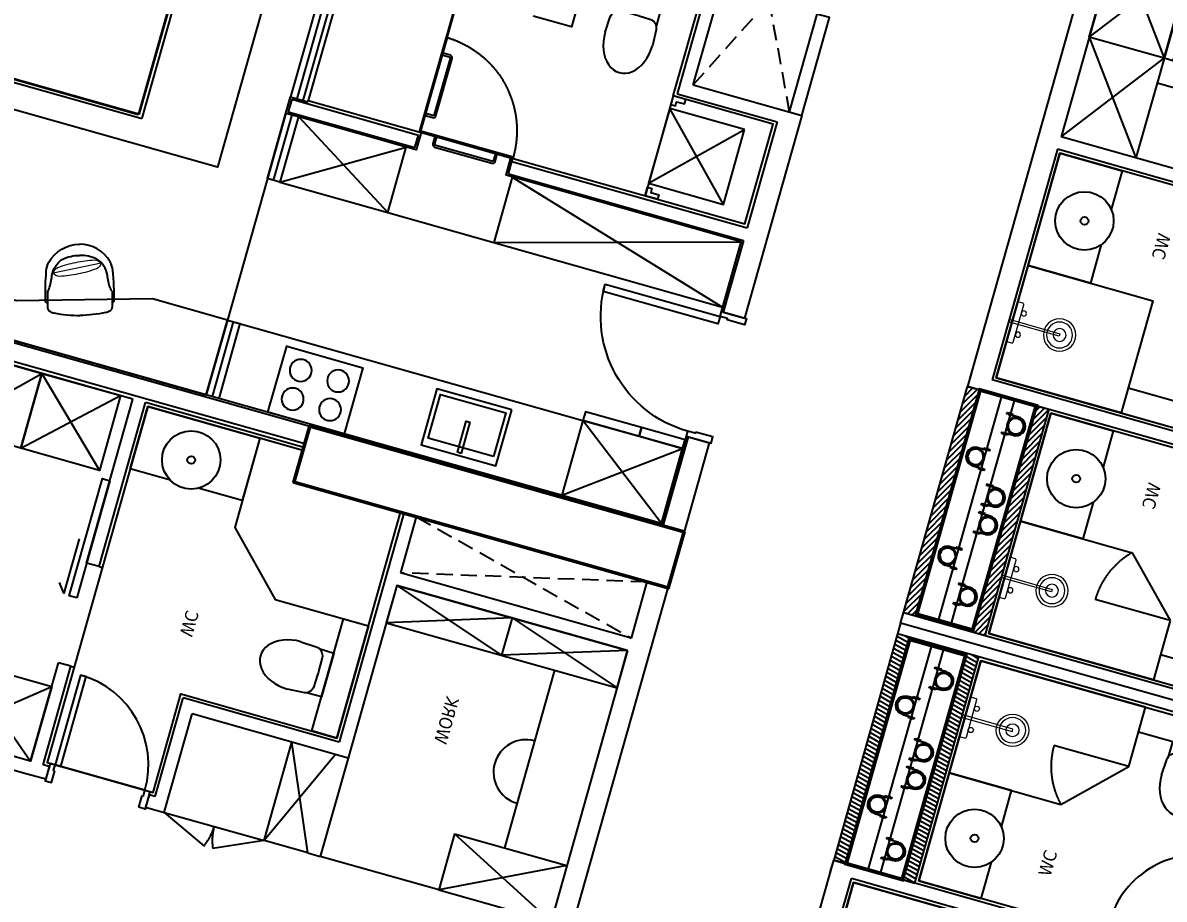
# Model space of a CAD drawing. Header units: millimetres. Extents: x -361706341 to 361216459, y -284152911 to 284385905.
# Drawn here: x -49639 to -40833, y 106977 to 113742 of the extents above; entities that cross this region are included whole.
import ezdxf

# ---------------------------------------------------------------- set-up
doc = ezdxf.new("R2010")
doc.units = ezdxf.units.MM
doc.header["$LTSCALE"] = 100
doc.header["$MEASUREMENT"] = 0
doc.set_wipeout_variables(frame=1)
for name, pattern in [('ACAD_ISO03W100', [30, 12, -18]), ('HIDDEN', [0.375, 0.25, -0.125]), ('SKYVILLA 3-F2$0$17-23F MEA_1BR (Type-2)$0$DOTX2', [12.7, 0, -12.7])]:
    doc.linetypes.add(name, pattern=pattern)
for name, color, linetype in [('1-CAPLANH', 4, 'Continuous'), ('1-Chu thich', 4, 'Continuous'), ('1VinaPVC-Text', 9, 'Continuous'), ('A-_FURN----_E-_N', 251, 'Continuous'), ('A-_SANIEQPT_E-_N', 251, 'Continuous'), ('A-ANNO-ROOM', 50, 'Continuous'), ('A-WALL-FNSH', 11, 'Continuous'), ('dien tich thong thuy', 3, 'Continuous'), ('IDEA - dim', 251, 'Continuous'), ('KT-Cua', 36, 'Continuous'), ('KT-Khuat', 9, 'HIDDEN'), ('KT-Net manh', 139, 'Continuous'), ('KT-Tuong', 1, 'Continuous'), ('NDT Cap nuoc', 4, 'Continuous')]:
    doc.layers.add(name, color=color, linetype=linetype)
for name, color, linetype, lineweight in [('A- NOI THAT', 3, 'Continuous', 9), ('A-NoiThat', 39, 'Continuous', 13), ('KT-Net cot', 2, 'Continuous', 50)]:
    doc.layers.add(name, color=color, linetype=linetype, lineweight=lineweight)
doc.styles.add('220126_HDN_HBA typical plan$0$211210_HDN_HBA_TYPICAL PLAN CORE OPT 1$0$HBA-Text', font='GOTHIC.TTF')
doc.styles.add('Tahoma', font='tahoma.ttf')

# ---------------------------------------------------------------- blocks, each defined once
blk = doc.blocks.new('ong thoat xi')
at = {"layer": '1-Chu thich', "color": 40, "linetype": 'ByBlock'}
for p, q in [((-75.4, 61.7), (-75.4, 65.3)), ((-65.8, 66.9), (-73.8, 66.9)), ((-65.7, 60.2), (-73.8, 60.2)), ((-65.8, 67.4), (-65.8, 59.5)), ((-65.5, 68.7), (-61.8, 68.7)), ((-65.5, 66.1), (-61.9, 66.1)), ((-65.5, 60.8), (-61.9, 60.8)), ((-65.5, 58.2), (-61.8, 58.2)), ((-60.7, 70.1), (-61.5, 70.1)), ((-60.7, 70.1), (-61.5, 70.1)), ((-61.5, 70.1), (-61.5, 56.8)), ((-60.7, 56.8), (-61.5, 56.8)), ((-60.7, 70.1), (-60.7, 56.8)), ((-54.9, 70.1), (-54.1, 70.1)), ((-54.9, 70.1), (-54.9, 56.8)), ((-54.9, 70.1), (-54.1, 70.1)), ((-54.9, 56.8), (-54.1, 56.8)), ((-54.1, 70.1), (-54.1, 56.8)), ((-50.1, 68.7), (-53.8, 68.7)), ((-50.1, 58.2), (-53.8, 58.2)), ((-50.1, 66.1), (-53.7, 66.1)), ((-50.1, 60.8), (-53.7, 60.8)), ((-49.8, 67.4), (-49.8, 59.5)), ((-32.7, 66.9), (-49.8, 66.9)), ((-29.1, 60), (-49.8, 60)), ((1.7, 60), (-41.2, 60)), ((-41.2, 57.9), (-41.2, 60)), ((-41.2, 57.9), (-41.2, 60)), ((-41.2, 57.9), (-41.2, 60)), ((1.7, 57.9), (-41.2, 57.9)), ((-32.7, 60), (-32.7, 66.9)), ((-75.4, -61.9), (-75.4, -65.5)), ((-65.7, -60.4), (-73.8, -60.4)), ((-65.8, -67.1), (-73.8, -67.1)), ((-65.8, -67.6), (-65.8, -59.7)), ((-65.5, -58.4), (-61.8, -58.4)), ((-65.5, -61), (-61.9, -61)), ((-65.5, -66.3), (-61.9, -66.3)), ((-65.5, -68.9), (-61.8, -68.9)), ((-60.7, -57), (-61.5, -57)), ((-61.5, -70.3), (-61.5, -57)), ((-60.7, -70.3), (-61.5, -70.3)), ((-60.7, -70.3), (-61.5, -70.3)), ((-60.7, -70.3), (-60.7, -57)), ((-54.9, -70.3), (-54.9, -57)), ((-54.9, -57), (-54.1, -57)), ((-54.9, -70.3), (-54.1, -70.3)), ((-54.9, -70.3), (-54.1, -70.3)), ((-54.1, -70.3), (-54.1, -57)), ((-50.1, -58.4), (-53.8, -58.4)), ((-50.1, -68.9), (-53.8, -68.9)), ((-50.1, -61), (-53.7, -61)), ((-50.1, -66.3), (-53.7, -66.3)), ((-49.8, -67.6), (-49.8, -59.7)), ((-30.9, -60.2), (-49.8, -60.2)), ((-34.5, -67.1), (-49.8, -67.1)), ((1.7, -58.2), (-41.2, -58.2)), ((-41.2, -58.2), (-41.2, -60.2)), ((-41.2, -58.2), (-41.2, -60.2)), ((1.7, -60.2), (-41.2, -60.2)), ((-34.5, -60.2), (-34.5, -67.1))]:
    blk.add_line(p, q, dxfattribs=at)
for centre, major_axis, start_param, end_param in [((-73.8, 65.3), (1.13, 1.13), 0.811456, 2.360542), ((-73.8, 61.7), (1.1, 1.1), 2.356194, 3.926991), ((-63.4, 67.4), (1.7, -1.7), 3.370391, 4.48359), ((-55.8, 63.4), (7.09, -7.09), 3.657341, 4.196641), ((-63.4, 59.5), (1.7, -1.7), 3.370391, 4.48359), ((-63.9, 67.4), (1.7, -1.7), 0.228799, 1.341997), ((-63.9, 67.4), (1.7, -1.7), 0.228799, 1.341997), ((-71.5, 63.4), (7.09, -7.09), 0.515748, 1.055048), ((-71.5, 63.4), (7.09, -7.09), 0.515748, 1.055048), ((-63.9, 59.5), (1.7, -1.7), 0.228799, 1.341997), ((-63.9, 59.5), (1.7, -1.7), 0.228799, 1.341997), ((-51.7, 67.4), (1.7, 1.7), 1.799595, 2.912794), ((-51.7, 67.4), (1.7, -1.7), 3.370391, 4.48359), ((-44.1, 63.4), (7.09, 7.09), 2.086544, 2.625845), ((-44.1, 63.4), (7.09, 7.09), 2.086544, 2.625845), ((-51.7, 59.5), (1.7, 1.7), 1.799595, 2.912794), ((-51.7, 59.5), (1.7, 1.7), 1.799595, 2.912794), ((-52.2, 67.4), (1.7, -1.7), 0.228799, 1.341997), ((-59.8, 63.4), (7.09, 7.09), -1.055048, -0.515748), ((-52.2, 59.5), (1.7, 1.7), -1.341997, -0.228799), ((0, -0.1), (34.1, -34.1), 0.785398, 7.068583), ((0.3, -0.1), (42.5, -42.5), 5.497787, 8.63938), ((0.3, -0.1), (41, -41), 5.497787, 8.63938), ((-73.8, -61.9), (1.1, 1.1), 0.785398, 2.356194), ((-73.8, -65.5), (1.13, 1.13), 2.351847, 3.900932), ((-63.4, -59.7), (1.7, -1.7), 3.370391, 4.48359), ((-55.8, -63.6), (7.09, 7.09), 2.086544, 2.625845), ((-63.4, -67.6), (1.7, 1.7), 1.799595, 2.912794), ((-63.9, -59.7), (1.7, -1.7), 0.228799, 1.341997), ((-63.9, -59.7), (1.7, -1.7), 0.228799, 1.341997), ((-71.5, -63.6), (7.09, -7.09), 0.515748, 1.055048), ((-71.5, -63.6), (7.09, -7.09), 0.515748, 1.055048), ((-63.9, -67.6), (1.7, -1.7), 0.228799, 1.341997), ((-63.9, -67.6), (1.7, -1.7), 0.228799, 1.341997), ((-51.7, -59.7), (1.7, -1.7), 3.370391, 4.48359), ((-51.7, -59.7), (1.7, -1.7), 3.370391, 4.48359), ((-44.1, -63.6), (7.09, 7.09), 2.086544, 2.625845), ((-44.1, -63.6), (7.09, 7.09), 2.086544, 2.625845), ((-51.7, -67.6), (1.7, 1.7), 1.799595, 2.912794), ((-51.7, -67.6), (1.7, 1.7), 1.799595, 2.912794), ((-52.2, -59.7), (1.7, -1.7), 0.228799, 1.341997), ((-59.8, -63.6), (7.09, -7.09), 0.515748, 1.055048), ((-52.2, -67.6), (1.7, -1.7), 0.228799, 1.341997)]:
    blk.add_ellipse(centre, major_axis=major_axis, ratio=1, start_param=start_param, end_param=end_param, dxfattribs=at)
at = {"layer": '1-Chu thich', "color": 40, "lineweight": -3}
blk.add_ellipse((0, 0), major_axis=(38.9, -38.9), ratio=1, start_param=0.785398, end_param=7.068583, dxfattribs=at)
blk = doc.blocks.new('1800x450')
at = {"layer": '1-CAPLANH', "const_width": 30}
blk.add_lwpolyline([(0, -450), (1800, -450), (1800, 0), (0, 0)], close=True, dxfattribs=at)
at = {"layer": '1-CAPLANH'}
blk.add_lwpolyline([(0, -275), (1800, -275), (1800, -175), (0, -175)], close=True, dxfattribs=at)
at = {"layer": 'NDT Cap nuoc', "extrusion": (0.006363, -0.013098, -0.999894), "zscale": -1.231671554252201}
for p, xscale, yscale, rotation in [((-505.6, -107.2, 5.9), 1.231671554252203, 1.231671554252203, 90.26587940456272), ((-1300.2, -107.3, 11), 1.231671554252203, 1.231671554252203, 90.26587940456272), ((-194.7, -340.7, 6.7), 1.231671554252202, 1.231671554252202, 270.3472450279417), ((-767.3, -340.4, 8.9), 1.231671554252202, 1.231671554252202, 270.3472450279417), ((-989.2, -340.8, 11.7), 1.231671554252202, 1.231671554252202, 270.3472450279417), ((-1561.8, -340.5, 13.9), 1.231671554252202, 1.231671554252202, 270.3472450279417)]:
    blk.add_blockref('ong thoat xi', p, dxfattribs=dict(at, xscale=xscale, yscale=yscale, rotation=rotation))
blk = doc.blocks.new('A$C2A980E36')
at = {"ltscale": 0.5}
blk.add_lwpolyline([(-10, 0), (10, 0), (10, 400), (-10, 400)], close=True, dxfattribs=at)
blk.add_lwpolyline([(160, 60), (160, 30, -0.414214), (150, 20), (-150, 20, -0.414214), (-160, 30), (-160, 60, -0.414214), (-150, 70), (150, 70, -0.414214)], format="xyb", close=True, dxfattribs=at)
for centre, radius in [((0, 400), 125), ((0, 400), 100), ((0, 400), 50), ((-85, 90), 20), ((85, 90), 20)]:
    blk.add_circle(centre, radius, dxfattribs=at)
blk = doc.blocks.new('27')
at = {"layer": 'A-_FURN----_E-_N'}
h = blk.add_hatch(dxfattribs=at)
h.set_pattern_fill('ANSI31', color=256, scale=250, angle=105.77878)
h.set_pattern_definition([(150.7787796, (3649379.436, -11035533.24), (-15.25571645, -27.27316659), [])])
h.paths.add_polyline_path([(8615, 0), (6800, 0), (6800, 100), (8615, 100)])
h.paths.add_polyline_path([(8615, 550), (6800, 550), (6800, 650), (8615, 650)])
blk.add_lwpolyline([(8700, 5100), (8700, 0), (8615, 0)])
blk.add_line((6700, 0), (6800, 0), dxfattribs=at)
at = {"layer": 'A-_FURN----_E-_N', "linetype": 'Continuous'}
for points in [[(3500, 770), (3500, 840), (3950, 840), (3950, 770)], [(3150, 170), (3150, 770), (3950, 770), (3950, 170)]]:
    blk.add_lwpolyline(points, close=True, dxfattribs=at)
at = {"layer": 'A-_FURN----_E-_N'}
for points in [[(8615, 550), (6800, 550), (6800, 650), (8615, 650)], [(8615, 0), (6800, 0), (6800, 100), (8615, 100)]]:
    blk.add_lwpolyline(points, close=True, dxfattribs=at)
at = {"layer": 'IDEA - dim'}
for p, q in [((4150, 2320), (4150, 770)), ((7690, 1570.7), (8114.3, 1995)), ((3150, 770), (4150, 770)), ((4150, 770), (4750, 770))]:
    blk.add_line(p, q, dxfattribs=at)
for points in [[(6875, 2895), (6825, 2895), (6825, 675), (8590, 675), (8590, 2895), (7675, 2895)], [(8114.3, 1995), (8590, 1995), (8590, 675), (7690, 675), (7690, 1570.7)], [(7398.9, 1175), (7690, 1175), (7690, 675), (6825, 675), (6825, 1175), (7116.1, 1175)], [(5466.4, 695), (5775, 695), (5775, 195), (4875, 195), (4875, 695), (5183.6, 695)]]:
    blk.add_lwpolyline(points, dxfattribs=at)
for points in [[(8590, 1995), (8590, 2895), (8390, 2895), (8390, 1995)], [(4875, 195), (6675, 195), (6675, 2095), (4875, 2095)], [(6675, 1195), (6675, 2095), (6475, 2095), (6475, 1195)], [(6675, 195), (5775, 195), (5775, 1195), (6675, 1195), (6675, 195)]]:
    blk.add_lwpolyline(points, close=True, dxfattribs=at)
for centre, radius in [((7257.5, 1000), 225), ((7257.5, 1000), 30), ((5325, 520), 225), ((5325, 520), 30)]:
    blk.add_circle(centre, radius, dxfattribs=at)
at = {"layer": 'KT-Net manh', "linetype": 'ACAD_ISO03W100', "ltscale": 4}
for p, q in [((8114.3, 1995), (8114.3, 1395)), ((3150, 170), (3950, 770)), ((3950, 170), (3150, 770)), ((3950, 170), (4750, 770)), ((4750, 170), (3950, 770))]:
    blk.add_line(p, q, dxfattribs=at)
blk.add_arc((8114.3, 1995), 600, 225, 270, dxfattribs=at)
at = {"layer": 'KT-Tuong'}
for p, q in [((4750, 3020), (4750, 170)), ((6800, 2920), (6800, 0)), ((8615, 2920), (8615, 0)), ((4850, 2120), (4850, 170)), ((6700, 2120), (6700, 170)), ((3000, 170), (4750, 170)), ((4850, 170), (6700, 170)), ((3000, 0), (6800, 0))]:
    blk.add_line(p, q, dxfattribs=at)
at = {"layer": '1-CAPLANH', "extrusion": (0, 0, -1), "zscale": -0.9999999999999998, "rotation": 179.9999999999999}
blk.add_blockref('1800x450', (-6800, 100), dxfattribs=at)
at = {"layer": 'A-NoiThat', "extrusion": (0, 0, -1), "zscale": -0.9999999999999998, "rotation": 359.9999999999999}
for p in [(-8140, 655), (-6225, 175)]:
    blk.add_blockref('A$C2A980E36', p, dxfattribs=at)
at = {"layer": '1VinaPVC-Text', "style": 'Tahoma', "text_generation_flag": 4}
for p in [(7127.1, 1645), (5253.6, 1194.2)]:
    blk.add_text('WC', height=100, dxfattribs=at).set_placement(p)
blk = doc.blocks.new('220126_HDN_HBA typical plan$0$210902_YS plan 330pm ver13$0$TOTO-WC-CW822J')
at = {"color": 0}
blk.add_lwpolyline([(-177.2, -119.2), (-175, 0), (175, 0), (177.2, -119.2)], dxfattribs=at)
blk.add_lwpolyline([(-190, -270), (-183.4, -144.5, -0.39087), (-115.4, -78.2), (-27.8, -75.8, -0.013886), (27.8, -75.8), (115.4, -78.2, -0.39087), (183.4, -144.5), (190, -270)], format="xyb", dxfattribs=at)
blk.add_ellipse((0, -270), major_axis=(0, -270), ratio=0.703704, start_param=4.712389, end_param=7.853982, dxfattribs=at)
blk = doc.blocks.new('d800')
blk.add_line((760, 70), (40, 70))
for points in [[(40, 790), (40, 70), (85, 70), (85, 790)], [(50, 25), (40, 25), (40, 70), (0, 70), (0, -70), (50, -70)], [(750, 25), (760, 25), (760, 70), (800, 70), (800, -70), (750, -70)]]:
    blk.add_lwpolyline(points, close=True)
blk.add_arc((40, 70), 720, 0, 90)
blk = doc.blocks.new('30')
at = {"layer": 'IDEA - dim'}
for p, q in [((-5450, -170), (-5450, 0)), ((-3175, -1070), (-3175, -170)), ((-2725, -1070), (-2725, -170)), ((-4600, -670), (-3175, -670)), ((-4900, -1095), (-4600, -1095)), ((-3175, -1070), (-3175, -1070)), ((-3175, -1070), (-2725, -1070)), ((-3515, -2020), (-2725, -2020)), ((-2725, -2120), (-2725, -2020)), ((-2725, -2120), (-2725, -2470)), ((-5730, -3000), (-5730, -4270)), ((-4415, -4270), (-4415, -4245)), ((-3615, -4270), (-3615, -4245))]:
    blk.add_line(p, q, dxfattribs=at)
for points in [[(-4900, -170), (-4900, -2020), (-4600, -2020), (-4600, -170)], [(-4540, -2145), (-3640, -2145), (-3640, -2345), (-4540, -2345)], [(-4135.6, -4370), (-4135.6, -4430), (-5075.6, -4430), (-5075.6, -4370)], [(-3425, -5100), (-3425, -4370), (-2825, -4370), (-2825, -5100), (-3425, -5100)], [(-5730, -5100), (-5730, -4470), (-5130, -4470), (-5130, -5100), (-5730, -5100)], [(-5730, -5700), (-5730, -5100), (-5130, -5100), (-5130, -5700), (-5730, -5700)]]:
    blk.add_lwpolyline(points, close=True, dxfattribs=at)
for points in [[(-5705, -3000), (-5705, -4245), (-2850, -4245), (-2850, -3395), (-3640, -3395), (-3640, -2145), (-5450, -2145)], [(-5705, -3000), (-5705, -3345), (-4990, -3345), (-4540, -2895), (-4540, -2145), (-5450, -2145)], [(-2725, -3270), (-2725, -2470), (-3515, -2470)], [(-5205, -3922.2), (-5205, -4245), (-5705, -4245), (-5705, -3345), (-5205, -3345), (-5205, -3697.8)], [(-4578.9, -4476.1), (-4144.4, -4476.1), (-4213.5, -4530)]]:
    blk.add_lwpolyline(points, dxfattribs=at)
for radius in [225, 30]:
    blk.add_circle((-5400, -3810), radius, dxfattribs=at)
blk.add_arc((-3783.7, -670), 250, 180, 0, dxfattribs=at)
at = {"layer": 'KT-Khuat', "ltscale": 5}
for p, q in [((-5450, -2020), (-5000, -170)), ((-5450, -170), (-5000, -2020))]:
    blk.add_line(p, q, dxfattribs=at)
at = {"layer": 'KT-Net cot'}
blk.add_lwpolyline([(-5900, 0), (-5450, 0), (-5450, -3000), (-5900, -3000)], close=True, dxfattribs=at)
at = {"layer": 'KT-Net manh', "linetype": 'ACAD_ISO03W100', "ltscale": 4}
for p, q in [((-4900, -1095), (-4600, -170)), ((-4900, -170), (-4600, -1095)), ((-3175, -170), (-2725, -1070)), ((-2725, -170), (-3175, -1070)), ((-4900, -2020), (-4600, -1095)), ((-4900, -1095), (-4600, -2020)), ((-2725, -1070), (-2725, -2020)), ((-2725, -2120), (-3515, -2470)), ((-3515, -2120), (-2725, -2470)), ((-2725, -2470), (-2559.9, -2834.3)), ((-2725, -3270), (-2559.9, -2905.7)), ((-3425, -5100), (-2825, -4370)), ((-2825, -5100), (-3425, -4370)), ((-5730, -5100), (-5130, -4470)), ((-5130, -5100), (-5730, -4470)), ((-5130, -5700), (-5730, -5100))]:
    blk.add_line(p, q, dxfattribs=at)
for centre, start, end in [((-2725, -2470), 270, 294.38168), ((-2725, -3270), 65.61832, 90)]:
    blk.add_arc(centre, 400, start, end, dxfattribs=at)
at = {"layer": 'KT-Tuong'}
for p, q in [((-2675, 0), (-5450, 0)), ((-5450, -170), (-5000, -170)), ((-5000, -170), (-5000, -2020)), ((-4900, -170), (-2675, -170)), ((-4900, -2020), (-4900, -170)), ((-5450, -2020), (-5000, -2020)), ((-4900, -2020), (-3515, -2020)), ((-3515, -2020), (-3515, -3270)), ((-5450, -2120), (-3615, -2120)), ((-3615, -2120), (-3615, -3370)), ((-2825, -3370), (-3615, -3370)), ((-2825, -3370), (-2825, -3420)), ((-2825, -3420), (-2725, -3420)), ((-2825, -4220), (-2825, -4270)), ((-2825, -4220), (-2725, -4220)), ((-4415, -4270), (-5730, -4270)), ((-4415, -4270), (-4415, -4370)), ((-2825, -4270), (-3615, -4270)), ((-3615, -4270), (-3615, -4370))]:
    blk.add_line(p, q, dxfattribs=at)
for points in [[(-5450, -170), (-5450, 0)], [(-4900, -170), (-4900, -2020)], [(-5450, -2120), (-5450, -2020)], [(-5730, -4370), (-5730, -6600), (-5900, -6600), (-5900, -3000)], [(-5730, -3000), (-5900, -3000)], [(-5730, -3000), (-5730, -4270)], [(-2725, -3420), (-2725, -3270), (-3515, -3270)], [(-2725, -4370), (-2725, -4220)], [(-4415, -4370), (-5730, -4370)], [(-2825, -4370), (-3615, -4370)], [(-2825, -4370), (-2825, -5700), (-2725, -5700), (-2725, -4370)]]:
    blk.add_lwpolyline(points, dxfattribs=at)
at = {"layer": 'IDEA - dim'}
for name, p, rotation in [('220126_HDN_HBA typical plan$0$210902_YS plan 330pm ver13$0$TOTO-WC-CW822J', (-4090, -2345), 6.38413657882083e-10), ('d800', (-2780, -4220), 90)]:
    blk.add_blockref(name, p, dxfattribs=dict(at, rotation=rotation))
at = {"layer": '1VinaPVC-Text', "style": 'Tahoma', "text_generation_flag": 4}
for s, p in [('WORK', (-3816.1, -1417.8)), ('WC', (-4080.9, -3531))]:
    blk.add_text(s, height=100, rotation=180, dxfattribs=at).set_placement(p)
blk = doc.blocks.new('34')
at = {"layer": 'A-_FURN----_E-_N'}
h = blk.add_hatch(dxfattribs=at)
h.set_pattern_fill('ANSI31', color=256, scale=250, angle=211.55756)
h.set_pattern_definition([(256.55755918, (9688289.306, 6600228.53), (30.39387338, -7.26463769), [])])
h.paths.add_polyline_path([(85, 0), (1900, 0), (1900, 100), (85, 100)])
h.paths.add_polyline_path([(85, 550), (1900, 550), (1900, 650), (85, 650)])
blk.add_lwpolyline([(0, 5100), (0, 0), (85, 0)])
blk.add_line((2000, 0), (1900, 0), dxfattribs=at)
for points in [[(85, 550), (1900, 550), (1900, 650), (85, 650)], [(85, 0), (1900, 0), (1900, 100), (85, 100)]]:
    blk.add_lwpolyline(points, close=True, dxfattribs=at)
at = {"layer": 'IDEA - dim'}
blk.add_line((1010, 1570.7), (585.7, 1995), dxfattribs=at)
for points in [[(1825, 2895), (1875, 2895), (1875, 675), (110, 675), (110, 2895), (1025, 2895)], [(585.7, 1995), (110, 1995), (110, 675), (1010, 675), (1010, 1570.7)], [(1301.1, 1175), (1010, 1175), (1010, 675), (1875, 675), (1875, 1175), (1583.9, 1175)]]:
    blk.add_lwpolyline(points, dxfattribs=at)
for points in [[(110, 1995), (110, 2895), (310, 2895), (310, 1995)], [(3825, 195), (2025, 195), (2025, 2095), (3825, 2095)], [(2025, 195), (2925, 195), (2925, 1195), (2025, 1195), (2025, 195)]]:
    blk.add_lwpolyline(points, close=True, dxfattribs=at)
for radius in [225, 30]:
    blk.add_circle((1442.5, 1000), radius, dxfattribs=at)
at = {"layer": 'KT-Net manh', "linetype": 'ACAD_ISO03W100', "ltscale": 4}
blk.add_line((585.7, 1995), (585.7, 1395), dxfattribs=at)
blk.add_arc((585.7, 1995), 600, 270, 315, dxfattribs=at)
at = {"layer": 'KT-Tuong'}
for p, q in [((85, 2920), (85, 0)), ((1900, 2920), (1900, 0)), ((2000, 2120), (2000, 170)), ((3850, 170), (2000, 170)), ((5700, 0), (1900, 0))]:
    blk.add_line(p, q, dxfattribs=at)
at = {"layer": '1-CAPLANH', "rotation": 179.9999999999936}
blk.add_blockref('1800x450', (1900, 100), dxfattribs=at)
at = {"layer": 'A-_FURN----_E-_N', "linetype": 'Continuous', "rotation": 179.9999999999936}
blk.add_blockref('d800', (1825, 2965), dxfattribs=at)
at = {"layer": 'A-_SANIEQPT_E-_N', "rotation": 90}
blk.add_blockref('220126_HDN_HBA typical plan$0$210902_YS plan 330pm ver13$0$TOTO-WC-CW822J', (310, 2445), dxfattribs=at)
at = {"layer": 'A-NoiThat'}
blk.add_blockref('A$C2A980E36', (560, 655), dxfattribs=at)
at = {"layer": '1VinaPVC-Text', "style": 'Tahoma'}
blk.add_text('WC', height=100, rotation=180, dxfattribs=at).set_placement((1572.9, 1645))
blk = doc.blocks.new('A$C418F5BC8')
at = {"layer": 'A-ANNO-ROOM', "insert": (648.1, 1090.8), "char_height": 600, "attachment_point": 2, "rotation": 50.44883, "style": '220126_HDN_HBA typical plan$0$211210_HDN_HBA_TYPICAL PLAN CORE OPT 1$0$HBA-Text'}
blk.add_mtext_dynamic_manual_height_columns('SL-S', width=722857412.874, gutter_width=9765.6, heights=[0], dxfattribs=at)
blk = doc.blocks.new('A$C2A6C5140')
at = {"layer": 'A-ANNO-ROOM', "insert": (731.4, 1190, 0), "char_height": 600, "attachment_point": 2, "rotation": 50.44883, "style": '220126_HDN_HBA typical plan$0$211210_HDN_HBA_TYPICAL PLAN CORE OPT 1$0$HBA-Text'}
blk.add_mtext_dynamic_manual_height_columns('2-BR', width=722857412.874, gutter_width=9765.6, heights=[0], dxfattribs=at)
blk = doc.blocks.new('A$C5388591E')
at = {"layer": 'A-ANNO-ROOM', "insert": (894.3, 842.2, 0), "char_height": 600, "attachment_point": 2, "rotation": 1.40647, "style": '220126_HDN_HBA typical plan$0$211210_HDN_HBA_TYPICAL PLAN CORE OPT 1$0$HBA-Text'}
blk.add_mtext_dynamic_manual_height_columns('3-BR', width=722857412.874, gutter_width=9765.6, heights=[0], dxfattribs=at)
blk = doc.blocks.new('A$C21AF0CCA')
at = {"layer": 'A-ANNO-ROOM', "insert": (1197.6, 814.7), "char_height": 600, "attachment_point": 2, "rotation": 0.10543, "style": '220126_HDN_HBA typical plan$0$211210_HDN_HBA_TYPICAL PLAN CORE OPT 1$0$HBA-Text'}
blk.add_mtext_dynamic_manual_height_columns('1-BR+', width=722857412.874, gutter_width=9765.6, heights=[0], dxfattribs=at)
blk = doc.blocks.new('cuawc')
at = {"layer": 'IDEA - dim'}
blk.add_lwpolyline([(-760, 0), (-10, 0), (-10, -10), (-760, -10)], close=True, dxfattribs=at)
blk.add_lwpolyline([(-135, -10), (-135, -70, -0.414214), (-155, -90), (-615, -90, -0.414214), (-635, -70), (-635, -10), (-620, -10), (-620, -65, 0.414214), (-610, -75), (-160, -75, 0.414214), (-150, -65), (-150, -10), (-135, -10)], format="xyb", dxfattribs=at)
at = {"layer": 'KT-Cua'}
blk.add_lwpolyline([(-10, -750), (-10, 0), (0, 0), (0, -750)], close=True, dxfattribs=at)
blk.add_lwpolyline([(0, -125), (60, -125, -0.414214), (80, -145), (80, -605, -0.414214), (60, -625), (0, -625), (0, -610), (55, -610, 0.414214), (65, -600), (65, -150, 0.414214), (55, -140), (0, -140), (0, -125)], format="xyb", dxfattribs=at)
at = {"layer": 'KT-Net manh', "linetype": 'ACAD_ISO03W100', "ltscale": 4}
blk.add_arc((-10, 0), 750, 179.99974, 270.76459, dxfattribs=at)
blk = doc.blocks.new('17-23F MEA_1BR (Type-2)$0$1X-LAMP1')
at = {"color": 0, "linetype": 'ByBlock', "lineweight": -2}
for p, q in [((0.033, -0.058), (-0.59, 1.022)), ((0.033, -0.058), (-0.59, 1.022)), ((0.033, 0.058), (-0.59, -1.022)), ((0.033, 0.058), (-0.59, -1.022)), ((-0.067, 0), (1.18, 0)), ((-0.067, 0), (1.18, 0))]:
    blk.add_line(p, q, dxfattribs=at)
at = {"color": 0, "linetype": 'ByBlock', "lineweight": -2, "const_width": 0.0333}
for points in [[(-0.481, 0.833), (-0.582, 1.009)], [(-0.481, 0.833), (-0.582, 1.009)], [(0.962, 0), (1.165, 0)], [(0.962, 0), (1.165, 0)], [(-0.481, -0.833), (-0.582, -1.009)], [(-0.481, -0.833), (-0.582, -1.009)]]:
    blk.add_lwpolyline(points, dxfattribs=at)
at = {"color": 0, "linetype": 'ByBlock', "lineweight": -2}
for radius in [1, 0.867, 0.867, 0.367, 0.367]:
    blk.add_circle((0, 0), radius, dxfattribs=at)
blk = doc.blocks.new('17-23F MEA_1BR (Type-2)$0$IFF-TABLE LAMP')
blk.add_line((40, 192.5), (40, 207.5))
at = {"ltscale": 10}
blk.add_lwpolyline([(0, 300), (0, 100)], dxfattribs=at)
blk.add_lwpolyline([(0, 192.5), (0, 207.5), (260, 207.5), (260, 192.5)], close=True)
blk.add_circle((240, 200), 150.4)
at = {"layer": 'A- NOI THAT'}
blk.add_line((220, 192.5), (220, 207.5), dxfattribs=at)
at = {"ltscale": 10, "xscale": 150.0000000000582, "yscale": 150.0000000000582, "zscale": 1068.863950547171, "rotation": 359.9999999945528}
blk.add_blockref('17-23F MEA_1BR (Type-2)$0$1X-LAMP1', (240, 200), dxfattribs=at)
blk = doc.blocks.new('bk')
at = {"layer": 'IDEA - dim'}
blk.add_lwpolyline([(0, -1377.5), (50, -1377.5), (50, 1812.5), (0, 1812.5), (0, 1577.5), (0, 1377.5)], close=True, dxfattribs=at)
blk.add_lwpolyline([(50, -1337.5), (65, -1337.5), (65, 1783.3), (50, 1783.3)], dxfattribs=at)
for centre in [(340, 1487.6), (340, -1052.5)]:
    blk.add_circle(centre, 225, dxfattribs=at)
blk.add_blockref('17-23F MEA_1BR (Type-2)$0$IFF-TABLE LAMP', (100, 1287.6), dxfattribs=at)
at = {"layer": 'IDEA - dim', "xscale": -1, "rotation": 180}
blk.add_blockref('17-23F MEA_1BR (Type-2)$0$IFF-TABLE LAMP', (100, -852.5), dxfattribs=at)
blk.add_wipeout([(2295, 1812.5), (688, 1812.5), (688, -1377.5), (2295, -1377.5)]).dxf.layer = 'IDEA - dim'
at = {"layer": 'IDEA - dim'}
blk.add_lwpolyline([(688, -1377.5), (2295, -1377.5), (2295, 1812.5), (688, 1812.5)], close=True, dxfattribs=at)
blk.add_wipeout([(2090, 1147.5), (2092, 1147.1), (2093.5, 1146), (2094.7, 1144.2), (2095, 1142.5), (2095, -707.5), (2094.6, -709.5), (2093.5, -711), (2091.9, -712.1), (2090, -712.5), (65, -712.5), (65, -701.1), (65, -697.9), (65, -687.5), (65, -680.6), (65, -670.4), (65, -662.5), (65, 1109.4), (65, 1116.6), (65, 1122.5), (65, 1128.4), (65, 1131.4), (65, 1135.9), (65, 1142), (65, 1147.5)]).dxf.layer = 'IDEA - dim'
for p, q in [((65, 1122.5), (2060, 1122.5)), ((2070, 1112.5), (2070, -677.5)), ((2060, -687.5), (65, -687.5))]:
    blk.add_line(p, q, dxfattribs=at)
for points in [[(65, 1147.5), (65, -712.5), (2090, -712.5, 0.414214), (2095, -707.5), (2095, 1142.5, 0.414214), (2090, 1147.5)], [(2065, 1097.5), (2065, -662.5, -0.414214), (2045, -682.5), (85, -682.5, -0.414214), (65, -662.5), (65, 1097.5, -0.414214), (85, 1117.5), (2045, 1117.5, -0.414214)]]:
    blk.add_lwpolyline(points, format="xyb", close=True, dxfattribs=at)
blk.add_lwpolyline([(953.8, 1117.5), (666.7, -682.5), (953.8, -682.5), (953.8, 1117.5)], dxfattribs=at)
for points in [[(130.5, 1020.2, 0.032227), (117.5, 280.8, 0.69541), (134.8, 263.2, -0.068192), (318.3, 282.3)], [(328.5, 994.7, -0.194778), (148.4, 1037.3, 0.69541), (130.5, 1020.2, -0.068699), (143.9, 927.2)], [(537.6, 578.9, -0.024407), (574.9, 1003.1, 0.682044), (557.8, 1020.8, -0.019119), (351.1, 998.8)], [(359.6, 327.3, 0.037389), (362.2, 794.6, -0.69541), (375.9, 809.2, 0.212902), (666.1, 818.3, -0.682044), (680.7, 804.7, 0.003833), (664.1, 387.6)], [(537.6, 578.9, 0.037804), (560.3, 279.5, -0.682044), (543.3, 261.9, 0.015388), (377.4, 275.9, 0.015388)], [(662.8, 456, 0.128337), (681.2, 297.8, -0.682044), (667.7, 283.2, 0.016516), (473.4, 299.4)], [(351.7, 277.2, 0.001401), (336.5, 277.8)], [(453.9, 302.6, 0.294307), (365.8, 261, -0.69541), (351, 274.5, 0.068699), (360.2, 350.1)], [(130.5, -585.2, -0.032227), (117.5, 154.2, -0.69541), (134.8, 171.8, 0.068192), (318.3, 152.7)], [(351.7, 157.8, -0.001401), (336.5, 157.2)], [(453.9, 132.4, -0.294307), (365.8, 174, 0.69541), (351, 160.5, -0.068699), (360.2, 84.9)], [(359.6, 107.7, -0.037389), (362.2, -359.6, 0.69541), (375.9, -374.2, -0.212902), (666.1, -383.3, 0.682044), (680.7, -369.7, -0.003833), (664.1, 47.4)], [(537.6, -143.9, -0.037804), (560.3, 155.5, 0.682044), (543.3, 173.1, -0.015388), (377.4, 159.1, -0.015388)], [(662.8, -21, -0.128337), (681.2, 137.2, 0.682044), (667.7, 151.8, -0.016516), (473.4, 135.6)], [(537.6, -143.9, 0.024407), (574.9, -568.1, -0.682044), (557.8, -585.8, 0.019119), (351.1, -563.8)], [(328.5, -559.7, 0.194778), (148.4, -602.3, -0.69541), (130.5, -585.2, 0.068699), (143.9, -492.2)]]:
    blk.add_lwpolyline(points, format="xyb", dxfattribs=at)
for centre, radius, start, end in [((2060, 1112.5), 10, 0, 90), ((-1855.9, 412.1), 2090.5, 9.44935, 17.06146), ((332.4, 949.6), 44.8, 89.52383, 188.11846), ((359.1, 926.2), 73.1, 96.32596, 166.52143), ((327.9, 957.3), 37.4, 82.49582, 89.13236), ((2378.3, 392.5), 1926.6, 161.77314, 168.29866), ((293.4, 941.5), 118.9, 227.91837, 277.17361), ((-292.2, 496.1), 730, 347.77688, 24.55316), ((1225.3, 478.9), 649.2, 149.25843, 194.81245), ((484.3, 602.3), 176.4, 357.83905, 7.86668), ((448.9, 520.9), 216.5, 327.03242, 2.61298), ((602.3, 457.2), 61, 297.55962, 351.53206), ((216.5, 194.2), 118.9, 63.63493, 137.08163), ((317.9, 327.1), 44.8, 171.88154, 270.47617), ((344.6, 350.4), 73.1, 193.47857, 263.67404), ((457.8, 339.1), 36.7, 173.41731, 272.24549), ((478.6, 358.4), 59.2, 194.74296, 264.93843), ((216.5, 240.8), 118.9, 222.91837, 296.36507), ((317.9, 107.9), 44.8, 89.52383, 188.11846), ((344.6, 84.6), 73.1, 96.32596, 166.52143), ((-292.2, -61.1), 730, 335.44684, 12.22312), ((457.8, 95.9), 36.7, 87.75451, 186.58269), ((478.6, 76.6), 59.2, 95.06157, 165.25704), ((1225.3, -43.9), 649.2, 165.18755, 210.74157), ((602.3, -22.2), 61, 8.46794, 62.44038), ((448.9, -85.9), 216.5, 357.38702, 32.96758), ((484.3, -167.3), 176.4, 352.13332, 2.16095), ((-1855.9, 22.9), 2090.5, 342.93854, 350.55065), ((2378.3, 42.5), 1926.6, 191.70134, 198.22686), ((293.4, -506.5), 118.9, 82.82639, 132.08163), ((332.4, -514.6), 44.8, 171.88154, 270.47617), ((359.1, -491.2), 73.1, 193.47857, 263.67404), ((327.9, -522.3), 37.4, 270.86764, 277.50418), ((2060, -677.5), 10, 270, 0)]:
    blk.add_arc(centre, radius, start, end, dxfattribs=at)
blk = doc.blocks.new('*U164')
at = {"ltscale": 5}
blk.add_lwpolyline([(305, -530), (305, 0), (-305, 0), (-305, -530)], close=True, dxfattribs=at)
for centre in [(-150, -150), (150, -150), (-150, -380), (150, -380)]:
    blk.add_circle(centre, 85, dxfattribs=at)
blk = doc.blocks.new('*U165')
at = {"ltscale": 5}
for points in [[(-300, -450), (300, -450), (300, 0), (-300, 0)], [(-261, -65), (261, -65), (261, -415), (-261, -415)], [(-15, -20), (15, -20), (15, -270), (-15, -270)]]:
    blk.add_lwpolyline(points, close=True, dxfattribs=at)
blk = doc.blocks.new('SKYVILLA 3-F2$0$17-23F MEA_1BR (Type-2)$0$LC725X700')
at = {"linetype": 'SKYVILLA 3-F2$0$17-23F MEA_1BR (Type-2)$0$DOTX2'}
blk.add_wipeout([(-329, 129), (-334, 129), (-340, 132), (-345, 135), (-348, 139), (-349, 142), (-350, 170), (-350, 213), (-349, 262), (-348, 315), (-345, 373), (-343, 415), (-338, 465), (-330, 501), (-317, 536), (-293, 576), (-274, 600), (-248, 627), (-216, 654), (-181, 677), (-155, 691), (-126, 703), (-72, 718), (-30, 724), (0, 725), (34, 724), (66, 719), (104, 710), (142, 696), (170, 683), (212, 657), (240, 634), (274, 600), (300, 565), (312, 545), (325, 515), (332, 491), (337, 468), (339, 456), (343, 408), (345, 373), (347, 335), (348, 299), (349, 244), (349, 200), (349, 171), (349, 142), (347, 138), (343, 134), (339, 131), (334, 129), (331, 129), (329, 129), (328, 85), (328, 78), (326, 70), (323, 63), (319, 56), (314, 50), (307, 45), (300, 41), (290, 36), (281, 32), (274, 30), (268, 28), (254, 25), (240, 23), (222, 20), (181, 14), (133, 8), (96, 5), (45, 2), (-9, 0), (-62, 3), (-51, 2), (-95, 5), (-142, 9), (-189, 15), (-223, 20), (-255, 25), (-283, 33), (-301, 41), (-312, 48), (-321, 59), (-325, 67), (-327, 74), (-329, 85)], dxfattribs=at)
at = {"color": 251, "linetype": 'ByBlock', "lineweight": 5, "true_color": 0x636466}
blk.add_line((220, 532), (-271, 433), dxfattribs=at)
at = {"color": 0, "linetype": 'ByBlock', "lineweight": -2}
for points in [[(-329, 129, -0.283452), (-349, 142, -0.024471), (-340, 456, -0.078822), (-313, 545, -0.270204), (0, 725, -0.27037)], [(329, 129, 0.283452), (349, 142, 0.024471), (339, 456, 0.078822), (312, 545, 0.269937), (0, 725, 0.27037)], [(-330, 244, 0.056724), (-312, 275, 0.049323), (-282, 408, -0.212213), (-176, 573, -0.113166), (0, 612)], [(330, 244, -0.056724), (311, 275, -0.049323), (282, 408, 0.212213), (176, 573, 0.112974), (0, 612)], [(-329, 129), (-329, 85, 0.284079), (-301, 41, 0.049617), (-265, 27, 0.040387), (0, 0, 0.05404)], [(329, 129), (328, 85, -0.284079), (300, 41, -0.049617), (264, 27, -0.040328), (0, 0, -0.05404)]]:
    blk.add_lwpolyline(points, format="xyb", dxfattribs=at)
at = {"color": 251, "linetype": 'ByBlock', "lineweight": 5, "true_color": 0x636466}
blk.add_lwpolyline([(220, 532, -0.228839), (172, 475, -0.042704), (-14, 423, -0.042704), (-205, 400, -0.228839), (-271, 433, -0.228839), (-223, 490, -0.042704), (-37, 541, -0.042704), (153, 565, -0.228839)], format="xyb", close=True, dxfattribs=at)
at = {"color": 0, "linetype": 'ByBlock', "lineweight": -2}
for points in [[(-330, 244), (-329, 129)], [(330, 244), (329, 129)]]:
    blk.add_lwpolyline(points, dxfattribs=at)
blk = doc.blocks.new('stdo')
at = {"layer": 'A-_FURN----_E-_N', "linetype": 'Continuous'}
for points in [[(935, -9705), (1002.5, -9705), (1002.5, -9741), (971, -9741), (971, -9805), (935, -9805)], [(1035, -10305), (1035, -9705), (1635, -9705), (1635, -10305)], [(1735, -9705), (1667.5, -9705), (1667.5, -9741), (1699, -9741), (1699, -9805), (1735, -9805)], [(3535, -10165), (3465, -10165), (3465, -9715), (3535, -9715)], [(4135, -10515), (3535, -10515), (3535, -9715), (4135, -9715)], [(3535, -10515), (3465, -10515), (3465, -10165), (3535, -10165)]]:
    blk.add_lwpolyline(points, close=True, dxfattribs=at)
at = {"layer": 'A-WALL-FNSH', "color": 5}
for p, q in [((125, -6915), (1745, -6915)), ((2400, -6915), (1875, -6915)), ((4135, -6915), (3535, -6915))]:
    blk.add_line(p, q, dxfattribs=at)
at = {"layer": 'IDEA - dim'}
for p, q in [((125, -6865), (1745, -6865)), ((1875, -6865), (2400, -6865)), ((3535, -6865), (4135, -6865)), ((125, -6965), (1745, -6965)), ((1760, -8645), (1735, -8645)), ((1875, -8680), (2400, -8680)), ((2400, -8680), (2400, -10515)), ((935, -9705), (1735, -9705))]:
    blk.add_line(p, q, dxfattribs=at)
for points in [[(2435, -10515), (1875, -10515), (1875, -8630), (1735, -8630), (1735, -10505), (935, -10505), (935, -9705), (135, -9705), (135, -7005), (1735, -7005), (1735, -7910), (1875, -7910), (1875, -6865), (1745, -6865), (1745, -7005), (1735, -7005)], [(3535, -6865), (3535, -9715)], [(635, -8213.6), (635, -7905), (135, -7905), (135, -8805), (635, -8805), (635, -8496.4)], [(3535, -9715), (4135, -9715)], [(3435, -10530), (3435, -10700)]]:
    blk.add_lwpolyline(points, dxfattribs=at)
for points in [[(2400, -6865), (1875, -6865), (1875, -6965), (2400, -6965)], [(4135, -6865), (3535, -6865), (3535, -6965), (4135, -6965)], [(1875, -6965), (2400, -6965), (2400, -7830), (1875, -7830)], [(985, -7905), (135, -7905), (135, -7895), (985, -7895)], [(2475, -9595), (2475, -10515), (2535, -10515), (2535, -9595)], [(2485, -10575), (2475, -10575), (2475, -10515), (2435, -10515), (2435, -10715), (2485, -10715)], [(3385, -10575), (3395, -10575), (3395, -10515), (3435, -10515), (3435, -10715), (3385, -10715)], [(810, -10700), (25, -10700), (25, -10600), (810, -10600)]]:
    blk.add_lwpolyline(points, close=True, dxfattribs=at)
blk.add_arc((2475, -10515), 920, 0, 90, dxfattribs=at)
at = {"layer": 'KT-Khuat', "ltscale": 5}
blk.add_lwpolyline([(810, -9830), (25, -10215), (810, -10600)], dxfattribs=at)
at = {"layer": 'KT-Net manh', "linetype": 'ACAD_ISO03W100', "ltscale": 4}
for p, q in [((2400, -6865), (3535, -6865)), ((2400, -7830), (2400, -8680)), ((1635, -10305), (1035, -9705)), ((1635, -9705), (1035, -10305)), ((4135, -10515), (3535, -9715)), ((4135, -9715), (3535, -10515))]:
    blk.add_line(p, q, dxfattribs=at)
for points in [[(1875, -6965), (2400, -7830)], [(2400, -6965), (1875, -7830)], [(2400, -8680), (1875, -10515)], [(1875, -8680), (2400, -10515)]]:
    blk.add_lwpolyline(points, dxfattribs=at)
at = {"layer": 'KT-Tuong'}
for p, q in [((1760, -6880), (1760, -7895)), ((1760, -6880), (1860, -6880)), ((1860, -6880), (1860, -7895)), ((1860, -7895), (1760, -7895)), ((1760, -8645), (1760, -10530)), ((1860, -8645), (1760, -8645)), ((1860, -8645), (1860, -10530)), ((110, -9730), (910, -9730)), ((910, -9730), (910, -10530)), ((810, -9830), (25, -9830)), ((810, -9830), (810, -10700)), ((910, -10530), (1760, -10530))]:
    blk.add_line(p, q, dxfattribs=at)
for points in [[(4150, -1100), (4150, -4100), (4289.9, -4100), (4289.9, -7700), (4150, -7700), (4150, -10700)], [(1860, -10530), (2435, -10530), (2435, -10700)], [(3435, -10530), (4150, -10530)], [(810, -10700), (2435, -10700)], [(3435, -10700), (4150, -10700)]]:
    blk.add_lwpolyline(points, dxfattribs=at)
at = {"layer": 'A-_SANIEQPT_E-_N', "linetype": 'Continuous', "extrusion": (0, 0, -1), "xscale": -1, "zscale": -1, "rotation": 270}
blk.add_blockref('*U164', (-3605, -7665), dxfattribs=at)
at = {"layer": 'A-_SANIEQPT_E-_N', "linetype": 'Continuous', "xscale": -1, "rotation": 270}
blk.add_blockref('*U165', (4055, -8865), dxfattribs=at)
at = {"layer": 'A-_SANIEQPT_E-_N', "xscale": -1.000000000000001, "rotation": 90}
blk.add_blockref('220126_HDN_HBA typical plan$0$210902_YS plan 330pm ver13$0$TOTO-WC-CW822J', (335, -9255), dxfattribs=at)
at = {"layer": 'IDEA - dim'}
for name, p in [('bk', (125, -5092.5)), ('cuawc', (1735, -7895))]:
    blk.add_blockref(name, p, dxfattribs=at)
at = {"layer": 'IDEA - dim', "xscale": -0.7575757575757571, "yscale": 0.7575757575757571, "zscale": 0.7575757575757571, "rotation": 73.83438172896719}
blk.add_blockref('SKYVILLA 3-F2$0$17-23F MEA_1BR (Type-2)$0$LC725X700', (3810.1, -5760.6), dxfattribs=at)
at = {"layer": 'IDEA - dim'}
blk.add_lwpolyline([(3535, -6865), (3535, -6265), (3835, -5258.5), (3835, -3265), (4135, -3265), (4135, -6865)], close=True, dxfattribs=at)
at = {"layer": 'KT-Net manh'}
blk.add_lwpolyline([(3435, -10515), (4135, -10515), (4135, -1100), (4150, -1100)], dxfattribs=at)

msp = doc.modelspace()

# ---------------------------------------------------------------- block references
at = {"layer": 'A-ANNO-ROOM'}
for p in [(-219419.1, 161761.8), (-220777.6, 156838.5), (-230681, 125527.2, 0)]:
    msp.add_blockref('A$C21AF0CCA', p, dxfattribs=at)
at = {"layer": 'dien tich thong thuy'}
for name, p in [('A$C418F5BC8', (-223516.2, 151837.2, 0)), ('A$C418F5BC8', (-226311.5, 148062.4, 0)), ('A$C2A6C5140', (-214212.6, 146029.4, 0)), ('A$C418F5BC8', (-227047.5, 143695.6, 0)), ('A$C418F5BC8', (-226772.4, 139347.6, 0)), ('A$C2A6C5140', (-216850.3, 138441.3, 0)), ('A$C418F5BC8', (-228342.5, 134757.3, 0)), ('A$C418F5BC8', (-229636.4, 130770.7, 0)), ('A$C2A6C5140', (-219397.1, 129428.6, 0)), ('A$C2A6C5140', (-221805.1, 120739.8, 0)), ('A$C2A6C5140', (-224090.9, 113904.7, 0)), ('A$C2A6C5140', (-226029.6, 106143.9, 0)), ('A$C5388591E', (-219861.3, 168864.9, 0)), ('A$C5388591E', (-236626.1, 104641.9, 0))]:
    msp.add_blockref(name, p, dxfattribs=at)
at = {"layer": 'IDEA - dim', "rotation": 254.2212141373423}
msp.add_blockref('27', (-40500.8, 117478.7), dxfattribs=at)
at = {"layer": 'KT-Tuong', "rotation": 254.2212141373278}
for name, p in [('30', (-46141.9, 104134.8)), ('30', (-46141.9, 104134.8)), ('34', (-42866.5, 109106.5))]:
    msp.add_blockref(name, p, dxfattribs=at)

# ---------------------------------------------------------------- next in the draw order: block references
at = {"layer": 'IDEA - dim', "xscale": -1, "rotation": 74.22121413925727}
msp.add_blockref('stdo', (-53705.8, 116715.7), dxfattribs=at)

doc.saveas('drawing.dxf')
